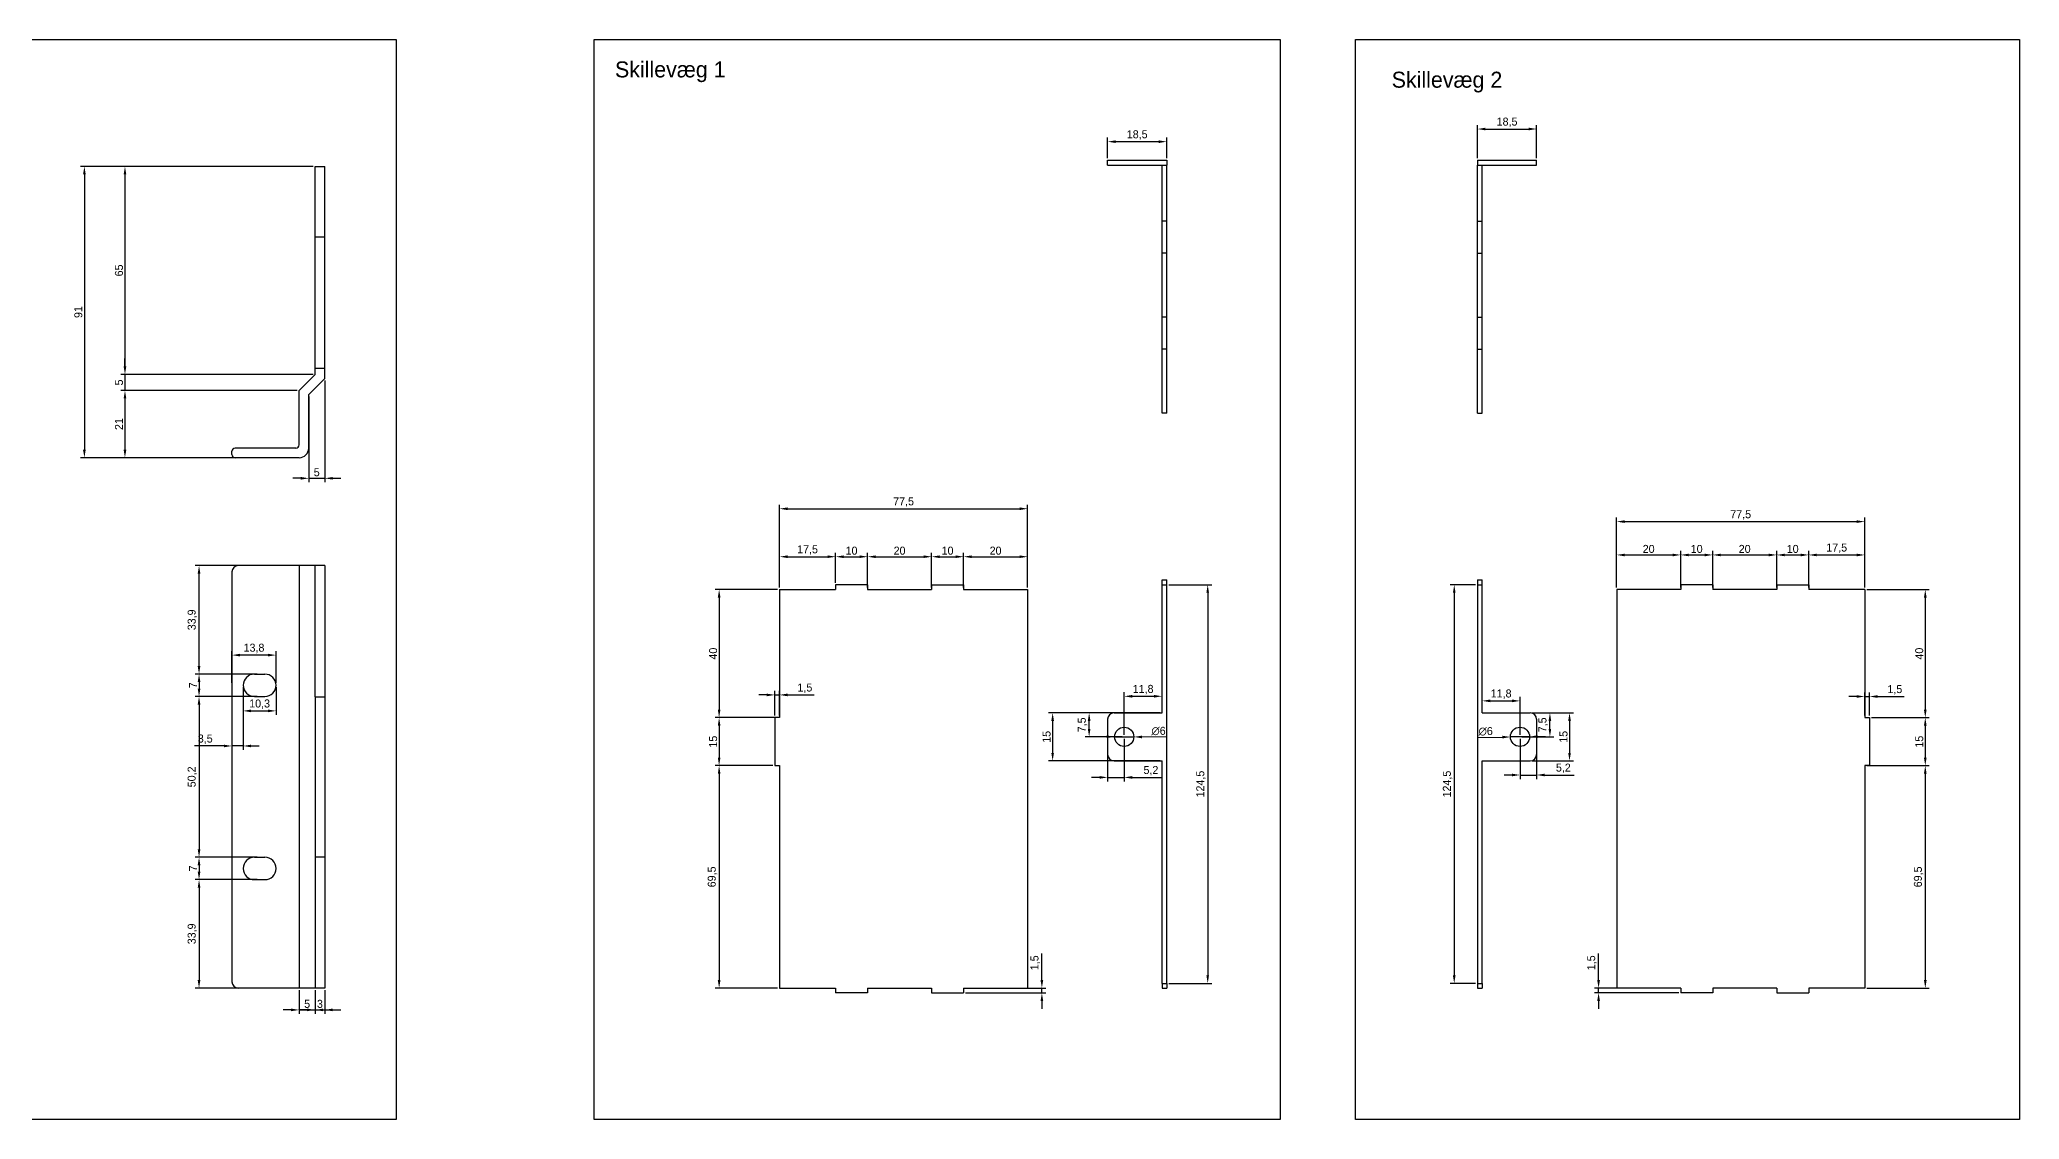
# Model space of a CAD drawing. Header units: millimetres. Extents: x -135 to 1644, y -143 to 836.
# Drawn here: x 270 to 888, y 498 to 836 of the extents above; entities that cross this region are included whole.
import ezdxf

# ---------------------------------------------------------------- set-up
doc = ezdxf.new("R2010")
doc.units = ezdxf.units.MM
for name, color, linetype in [('Descriptive Text', 36, 'Continuous'), ('dimensions', 151, 'Continuous'), ('Ears', 144, 'Continuous'), ('Wall 1', 22, 'Continuous'), ('Wall 2', 30, 'Continuous')]:
    doc.layers.add(name, color=color, linetype=linetype)
doc.dimstyles.new('ISO-25', dxfattribs={"dimtxt": 2.5, "dimasz": 2.5, "dimexe": 1.25, "dimexo": 0.625, "dimtad": 1, "dimtxsty": 'Standard', "dimcen": 2.5, "dimadec": 0, "dimazin": 0, "dimtfac": 1, "dimtmove": 0, "dimatfit": 3, "dimfxl": 0, "dimarcsym": 0})

# ---------------------------------------------------------------- blocks, each defined once
blk = doc.blocks.new('*D11')
at = {"layer": 'dimensions', "color": 0, "lineweight": -2}
for p, q in [((355.12, 796.14), (295.07, 796.14)), ((296.32, 793.64), (296.32, 733.64)), ((355.12, 731.14), (295.07, 731.14))]:
    blk.add_line(p, q, dxfattribs=at)
at = {"layer": 'dimensions', "color": 0}
for points in [[(295.91, 793.64), (296.74, 793.64), (296.32, 796.14)], [(295.91, 733.64), (296.74, 733.64), (296.32, 731.14)]]:
    blk.add_solid(points, dxfattribs=at)
at = {"layer": 'dimensions', "color": 0, "insert": (294.45, 763.64), "char_height": 2.5, "attachment_point": 5, "rotation": 90}
blk.add_mtext('65', dxfattribs=at)
blk = doc.blocks.new('*D12')
at = {"layer": 'dimensions', "color": 0, "lineweight": -2}
for p, q in [((296.32, 733.64), (296.32, 736.14)), ((355.12, 731.14), (295.07, 731.14)), ((296.32, 731.14), (296.32, 726.14)), ((350.12, 726.14), (295.07, 726.14)), ((296.32, 723.64), (296.32, 721.14))]:
    blk.add_line(p, q, dxfattribs=at)
at = {"layer": 'dimensions', "color": 0}
for points in [[(295.91, 733.64), (296.74, 733.64), (296.32, 731.14)], [(295.91, 723.64), (296.74, 723.64), (296.32, 726.14)]]:
    blk.add_solid(points, dxfattribs=at)
at = {"layer": 'dimensions', "color": 0, "insert": (294.45, 728.64), "char_height": 2.5, "attachment_point": 5, "rotation": 90}
blk.add_mtext('5', dxfattribs=at)
blk = doc.blocks.new('*D13')
at = {"layer": 'dimensions', "color": 0, "lineweight": -2}
for p, q in [((350.12, 726.14), (295.07, 726.14)), ((296.32, 723.64), (296.32, 707.64)), ((350.12, 705.14), (295.07, 705.14))]:
    blk.add_line(p, q, dxfattribs=at)
at = {"layer": 'dimensions', "color": 0}
for points in [[(295.91, 723.64), (296.74, 723.64), (296.32, 726.14)], [(295.91, 707.64), (296.74, 707.64), (296.32, 705.14)]]:
    blk.add_solid(points, dxfattribs=at)
at = {"layer": 'dimensions', "color": 0, "insert": (294.45, 715.64), "char_height": 2.5, "attachment_point": 5, "rotation": 90}
blk.add_mtext('21', dxfattribs=at)
blk = doc.blocks.new('*D14')
at = {"layer": 'dimensions', "color": 0, "lineweight": -2}
for p, q in [((355.12, 796.14), (282.39, 796.14)), ((283.64, 793.64), (283.64, 707.64)), ((349.49, 705.14), (282.39, 705.14))]:
    blk.add_line(p, q, dxfattribs=at)
at = {"layer": 'dimensions', "color": 0}
for points in [[(283.22, 793.64), (284.06, 793.64), (283.64, 796.14)], [(283.22, 707.64), (284.06, 707.64), (283.64, 705.14)]]:
    blk.add_solid(points, dxfattribs=at)
at = {"layer": 'dimensions', "color": 0, "insert": (281.76, 750.64), "char_height": 2.5, "attachment_point": 5, "rotation": 90}
blk.add_mtext('91', dxfattribs=at)
blk = doc.blocks.new('*D15')
at = {"layer": 'dimensions', "color": 0, "lineweight": -2}
for p, q in [((353.74, 724.27), (353.74, 697.46)), ((358.74, 729.27), (358.74, 697.46)), ((351.24, 698.71), (348.74, 698.71)), ((353.74, 698.71), (358.74, 698.71)), ((361.24, 698.71), (363.74, 698.71))]:
    blk.add_line(p, q, dxfattribs=at)
at = {"layer": 'dimensions', "color": 0}
for points in [[(351.24, 699.12), (351.24, 698.29), (353.74, 698.71)], [(361.24, 699.12), (361.24, 698.29), (358.74, 698.71)]]:
    blk.add_solid(points, dxfattribs=at)
at = {"layer": 'dimensions', "color": 0, "insert": (356.24, 700.58), "char_height": 2.5, "attachment_point": 5}
blk.add_mtext('5', dxfattribs=at)
blk = doc.blocks.new('*D16')
at = {"layer": 'dimensions', "color": 0, "lineweight": -2}
for p, q in [((350.74, 538.82), (350.74, 531.39)), ((355.74, 538.82), (355.74, 531.39)), ((348.24, 532.64), (345.74, 532.64)), ((350.74, 532.64), (355.74, 532.64)), ((358.24, 532.64), (360.74, 532.64))]:
    blk.add_line(p, q, dxfattribs=at)
at = {"layer": 'dimensions', "color": 0}
for points in [[(348.24, 533.06), (348.24, 532.23), (350.74, 532.64)], [(358.24, 533.06), (358.24, 532.23), (355.74, 532.64)]]:
    blk.add_solid(points, dxfattribs=at)
at = {"layer": 'dimensions', "color": 0, "insert": (353.24, 534.52), "char_height": 2.5, "attachment_point": 5}
blk.add_mtext('5', dxfattribs=at)
blk = doc.blocks.new('*D17')
at = {"layer": 'dimensions', "color": 0, "lineweight": -2}
for p, q in [((355.74, 538.82), (355.74, 531.39)), ((358.74, 538.82), (358.74, 531.39)), ((353.24, 532.64), (350.74, 532.64)), ((355.74, 532.64), (358.74, 532.64)), ((361.24, 532.64), (363.74, 532.64))]:
    blk.add_line(p, q, dxfattribs=at)
at = {"layer": 'dimensions', "color": 0}
for points in [[(353.24, 533.06), (353.24, 532.23), (355.74, 532.64)], [(361.24, 533.06), (361.24, 532.23), (358.74, 532.64)]]:
    blk.add_solid(points, dxfattribs=at)
at = {"layer": 'dimensions', "color": 0, "insert": (357.24, 534.52), "char_height": 2.5, "attachment_point": 5}
blk.add_mtext('3', dxfattribs=at)
blk = doc.blocks.new('*D18')
at = {"layer": 'dimensions', "color": 0, "lineweight": -2}
for p, q in [((337.62, 637.54), (318.22, 637.54)), ((319.47, 635.04), (319.47, 633.04)), ((337.62, 630.54), (318.22, 630.54))]:
    blk.add_line(p, q, dxfattribs=at)
at = {"layer": 'dimensions', "color": 0}
for points in [[(319.05, 635.04), (319.89, 635.04), (319.47, 637.54)], [(319.05, 633.04), (319.89, 633.04), (319.47, 630.54)]]:
    blk.add_solid(points, dxfattribs=at)
at = {"layer": 'dimensions', "color": 0, "insert": (317.6, 634.04), "char_height": 2.5, "attachment_point": 5, "rotation": 90}
blk.add_mtext('7', dxfattribs=at)
blk = doc.blocks.new('*D19')
at = {"layer": 'dimensions', "color": 0, "lineweight": -2}
for p, q in [((337.62, 630.54), (318.22, 630.54)), ((319.47, 628.04), (319.47, 582.84)), ((337.62, 580.34), (318.22, 580.34))]:
    blk.add_line(p, q, dxfattribs=at)
at = {"layer": 'dimensions', "color": 0}
for points in [[(319.05, 628.04), (319.89, 628.04), (319.47, 630.54)], [(319.05, 582.84), (319.89, 582.84), (319.47, 580.34)]]:
    blk.add_solid(points, dxfattribs=at)
at = {"layer": 'dimensions', "color": 0, "insert": (317.39, 605.44), "char_height": 2.5, "attachment_point": 5, "rotation": 90}
blk.add_mtext('50,2', dxfattribs=at)
blk = doc.blocks.new('*D20')
at = {"layer": 'dimensions', "color": 0, "lineweight": -2}
for p, q in [((337.62, 580.34), (318.22, 580.34)), ((319.47, 577.84), (319.47, 575.84)), ((337.62, 573.34), (318.22, 573.34))]:
    blk.add_line(p, q, dxfattribs=at)
at = {"layer": 'dimensions', "color": 0}
for points in [[(319.05, 577.84), (319.89, 577.84), (319.47, 580.34)], [(319.05, 575.84), (319.89, 575.84), (319.47, 573.34)]]:
    blk.add_solid(points, dxfattribs=at)
at = {"layer": 'dimensions', "color": 0, "insert": (317.6, 576.84), "char_height": 2.5, "attachment_point": 5, "rotation": 90}
blk.add_mtext('7', dxfattribs=at)
blk = doc.blocks.new('*D21')
at = {"layer": 'dimensions', "color": 0, "lineweight": -2}
for p, q in [((500.23, 663.94), (480.72, 663.94)), ((481.97, 661.44), (481.97, 626.44)), ((500.23, 623.94), (480.72, 623.94))]:
    blk.add_line(p, q, dxfattribs=at)
at = {"layer": 'dimensions', "color": 0}
for points in [[(481.56, 661.44), (482.39, 661.44), (481.97, 663.94)], [(481.56, 626.44), (482.39, 626.44), (481.97, 623.94)]]:
    blk.add_solid(points, dxfattribs=at)
at = {"layer": 'dimensions', "color": 0, "insert": (480.1, 643.94), "char_height": 2.5, "attachment_point": 5, "rotation": 90}
blk.add_mtext('40', dxfattribs=at)
blk = doc.blocks.new('*D22')
at = {"layer": 'dimensions', "color": 0, "lineweight": -2}
for p, q in [((498.73, 623.94), (480.72, 623.94)), ((481.97, 621.44), (481.97, 611.44)), ((498.73, 608.94), (480.72, 608.94))]:
    blk.add_line(p, q, dxfattribs=at)
at = {"layer": 'dimensions', "color": 0}
for points in [[(481.56, 621.44), (482.39, 621.44), (481.97, 623.94)], [(481.56, 611.44), (482.39, 611.44), (481.97, 608.94)]]:
    blk.add_solid(points, dxfattribs=at)
at = {"layer": 'dimensions', "color": 0, "insert": (480.1, 616.44), "char_height": 2.5, "attachment_point": 5, "rotation": 90}
blk.add_mtext('15', dxfattribs=at)
blk = doc.blocks.new('*D23')
at = {"layer": 'dimensions', "color": 0, "lineweight": -2}
for p, q in [((498.73, 608.94), (480.72, 608.94)), ((481.97, 606.44), (481.97, 541.94)), ((500.23, 539.44), (480.72, 539.44))]:
    blk.add_line(p, q, dxfattribs=at)
at = {"layer": 'dimensions', "color": 0}
for points in [[(481.56, 606.44), (482.39, 606.44), (481.97, 608.94)], [(481.56, 541.94), (482.39, 541.94), (481.97, 539.44)]]:
    blk.add_solid(points, dxfattribs=at)
at = {"layer": 'dimensions', "color": 0, "insert": (479.89, 574.19), "char_height": 2.5, "attachment_point": 5, "rotation": 90}
blk.add_mtext('69,5', dxfattribs=at)
blk = doc.blocks.new('*D24')
at = {"layer": 'dimensions', "color": 0, "lineweight": -2}
for p, q in [((500.85, 664.57), (500.85, 690.45)), ((503.35, 689.2), (575.85, 689.2)), ((578.35, 664.57), (578.35, 690.45))]:
    blk.add_line(p, q, dxfattribs=at)
at = {"layer": 'dimensions', "color": 0}
for points in [[(503.35, 689.62), (503.35, 688.78), (500.85, 689.2)], [(575.85, 689.62), (575.85, 688.78), (578.35, 689.2)]]:
    blk.add_solid(points, dxfattribs=at)
at = {"layer": 'dimensions', "color": 0, "insert": (539.6, 691.28), "char_height": 2.5, "attachment_point": 5}
blk.add_mtext('77,5', dxfattribs=at)
blk = doc.blocks.new('*D25')
at = {"layer": 'dimensions', "color": 0, "lineweight": -2}
for p, q in [((500.85, 664.57), (500.85, 675.46)), ((518.35, 666.07), (518.35, 675.46)), ((503.35, 674.21), (515.85, 674.21))]:
    blk.add_line(p, q, dxfattribs=at)
at = {"layer": 'dimensions', "color": 0}
for points in [[(503.35, 674.63), (503.35, 673.8), (500.85, 674.21)], [(515.85, 674.63), (515.85, 673.8), (518.35, 674.21)]]:
    blk.add_solid(points, dxfattribs=at)
at = {"layer": 'dimensions', "color": 0, "insert": (509.6, 676.3), "char_height": 2.5, "attachment_point": 5}
blk.add_mtext('17,5', dxfattribs=at)
blk = doc.blocks.new('*D26')
at = {"layer": 'dimensions', "color": 0, "lineweight": -2}
for p, q in [((518.35, 666.07), (518.35, 675.46)), ((528.35, 666.07), (528.35, 675.46)), ((520.85, 674.21), (525.85, 674.21))]:
    blk.add_line(p, q, dxfattribs=at)
at = {"layer": 'dimensions', "color": 0}
for points in [[(520.85, 674.63), (520.85, 673.8), (518.35, 674.21)], [(525.85, 674.63), (525.85, 673.8), (528.35, 674.21)]]:
    blk.add_solid(points, dxfattribs=at)
at = {"layer": 'dimensions', "color": 0, "insert": (523.35, 676.09), "char_height": 2.5, "attachment_point": 5}
blk.add_mtext('10', dxfattribs=at)
blk = doc.blocks.new('*D27')
at = {"layer": 'dimensions', "color": 0, "lineweight": -2}
for p, q in [((528.35, 664.57), (528.35, 675.46)), ((548.35, 664.57), (548.35, 675.46)), ((530.85, 674.21), (545.85, 674.21))]:
    blk.add_line(p, q, dxfattribs=at)
at = {"layer": 'dimensions', "color": 0}
for points in [[(530.85, 674.63), (530.85, 673.8), (528.35, 674.21)], [(545.85, 674.63), (545.85, 673.8), (548.35, 674.21)]]:
    blk.add_solid(points, dxfattribs=at)
at = {"layer": 'dimensions', "color": 0, "insert": (538.35, 676.09), "char_height": 2.5, "attachment_point": 5}
blk.add_mtext('20', dxfattribs=at)
blk = doc.blocks.new('*D28')
at = {"layer": 'dimensions', "color": 0, "lineweight": -2}
for p, q in [((548.35, 666.07), (548.35, 675.46)), ((558.35, 666.07), (558.35, 675.46)), ((550.85, 674.21), (555.85, 674.21))]:
    blk.add_line(p, q, dxfattribs=at)
at = {"layer": 'dimensions', "color": 0}
for points in [[(550.85, 674.63), (550.85, 673.8), (548.35, 674.21)], [(555.85, 674.63), (555.85, 673.8), (558.35, 674.21)]]:
    blk.add_solid(points, dxfattribs=at)
at = {"layer": 'dimensions', "color": 0, "insert": (553.35, 676.09), "char_height": 2.5, "attachment_point": 5}
blk.add_mtext('10', dxfattribs=at)
blk = doc.blocks.new('*D29')
at = {"layer": 'dimensions', "color": 0, "lineweight": -2}
for p, q in [((558.35, 664.57), (558.35, 675.46)), ((578.35, 664.57), (578.35, 675.46)), ((560.85, 674.21), (575.85, 674.21))]:
    blk.add_line(p, q, dxfattribs=at)
at = {"layer": 'dimensions', "color": 0}
for points in [[(560.85, 674.63), (560.85, 673.8), (558.35, 674.21)], [(575.85, 674.63), (575.85, 673.8), (578.35, 674.21)]]:
    blk.add_solid(points, dxfattribs=at)
at = {"layer": 'dimensions', "color": 0, "insert": (568.35, 676.09), "char_height": 2.5, "attachment_point": 5}
blk.add_mtext('20', dxfattribs=at)
blk = doc.blocks.new('*D30')
at = {"layer": 'dimensions', "color": 0, "lineweight": -2}
for p, q in [((619.73, 625.44), (584.92, 625.44)), ((586.17, 622.94), (586.17, 612.94)), ((619.73, 610.44), (584.92, 610.44))]:
    blk.add_line(p, q, dxfattribs=at)
at = {"layer": 'dimensions', "color": 0}
for points in [[(585.76, 622.94), (586.59, 622.94), (586.17, 625.44)], [(585.76, 612.94), (586.59, 612.94), (586.17, 610.44)]]:
    blk.add_solid(points, dxfattribs=at)
at = {"layer": 'dimensions', "color": 0, "insert": (584.3, 617.94), "char_height": 2.5, "attachment_point": 5, "rotation": 90}
blk.add_mtext('15', dxfattribs=at)
blk = doc.blocks.new('*D31')
at = {"layer": 'dimensions', "color": 0, "lineweight": -2}
for p, q in [((496.85, 631.04), (494.35, 631.04)), ((499.35, 624.57), (499.35, 632.29)), ((499.35, 631.04), (500.85, 631.04)), ((500.85, 624.57), (500.85, 632.29)), ((503.35, 631.04), (511.68, 631.04))]:
    blk.add_line(p, q, dxfattribs=at)
at = {"layer": 'dimensions', "color": 0}
for points in [[(496.85, 631.45), (496.85, 630.62), (499.35, 631.04)], [(503.35, 631.45), (503.35, 630.62), (500.85, 631.04)]]:
    blk.add_solid(points, dxfattribs=at)
at = {"layer": 'dimensions', "color": 0, "insert": (508.77, 633.12), "char_height": 2.5, "attachment_point": 5}
blk.add_mtext('1,5', dxfattribs=at)
blk = doc.blocks.new('*D32')
at = {"layer": 'dimensions', "color": 0, "lineweight": -2}
for p, q in [((603.35, 798.68), (603.35, 805.12)), ((621.85, 798.68), (621.85, 805.12)), ((605.85, 803.87), (619.35, 803.87))]:
    blk.add_line(p, q, dxfattribs=at)
at = {"layer": 'dimensions', "color": 0}
for points in [[(605.85, 804.28), (605.85, 803.45), (603.35, 803.87)], [(619.35, 804.28), (619.35, 803.45), (621.85, 803.87)]]:
    blk.add_solid(points, dxfattribs=at)
at = {"layer": 'dimensions', "color": 0, "insert": (612.6, 805.95), "char_height": 2.5, "attachment_point": 5}
blk.add_mtext('18,5', dxfattribs=at)
blk = doc.blocks.new('*D33')
at = {"layer": 'dimensions', "color": 0, "lineweight": -2}
for p, q in [((582.82, 541.94), (582.82, 550.27)), ((558.98, 539.44), (584.07, 539.44)), ((582.82, 537.94), (582.82, 539.44)), ((558.98, 537.94), (584.07, 537.94)), ((582.82, 535.44), (582.82, 532.94))]:
    blk.add_line(p, q, dxfattribs=at)
at = {"layer": 'dimensions', "color": 0}
for points in [[(582.4, 541.94), (583.23, 541.94), (582.82, 539.44)], [(582.4, 535.44), (583.23, 535.44), (582.82, 537.94)]]:
    blk.add_solid(points, dxfattribs=at)
at = {"layer": 'dimensions', "color": 0, "insert": (580.73, 547.36), "char_height": 2.5, "attachment_point": 5, "rotation": 90}
blk.add_mtext('1,5', dxfattribs=at)
blk = doc.blocks.new('*D34')
at = {"layer": 'dimensions', "color": 0, "lineweight": -2}
for p, q in [((622.48, 665.44), (635.88, 665.44)), ((634.63, 662.94), (634.63, 543.44)), ((622.48, 540.94), (635.88, 540.94))]:
    blk.add_line(p, q, dxfattribs=at)
at = {"layer": 'dimensions', "color": 0}
for points in [[(634.21, 662.94), (635.04, 662.94), (634.63, 665.44)], [(634.21, 543.44), (635.04, 543.44), (634.63, 540.94)]]:
    blk.add_solid(points, dxfattribs=at)
at = {"layer": 'dimensions', "color": 0, "insert": (632.54, 603.19), "char_height": 2.5, "attachment_point": 5, "rotation": 90}
blk.add_mtext('124,5', dxfattribs=at)
blk = doc.blocks.new('*D35')
at = {"layer": 'dimensions', "color": 0, "lineweight": -2}
for p, q in [((756.76, 541.94), (756.76, 550.27)), ((781.79, 539.44), (755.51, 539.44)), ((756.76, 537.94), (756.76, 539.44)), ((781.79, 537.94), (755.51, 537.94)), ((756.76, 535.44), (756.76, 532.94))]:
    blk.add_line(p, q, dxfattribs=at)
at = {"layer": 'dimensions', "color": 0}
for points in [[(756.34, 541.94), (757.18, 541.94), (756.76, 539.44)], [(756.34, 535.44), (757.18, 535.44), (756.76, 537.94)]]:
    blk.add_solid(points, dxfattribs=at)
at = {"layer": 'dimensions', "color": 0, "insert": (754.68, 547.36), "char_height": 2.5, "attachment_point": 5, "rotation": 90}
blk.add_mtext('1,5', dxfattribs=at)
blk = doc.blocks.new('*D36')
at = {"layer": 'dimensions', "color": 0, "lineweight": -2}
for p, q in [((718.29, 665.44), (710.41, 665.44)), ((711.66, 662.94), (711.66, 543.44)), ((718.29, 540.94), (710.41, 540.94))]:
    blk.add_line(p, q, dxfattribs=at)
at = {"layer": 'dimensions', "color": 0}
for points in [[(711.24, 662.94), (712.08, 662.94), (711.66, 665.44)], [(711.24, 543.44), (712.08, 543.44), (711.66, 540.94)]]:
    blk.add_solid(points, dxfattribs=at)
at = {"layer": 'dimensions', "color": 0, "insert": (709.58, 603.19), "char_height": 2.5, "attachment_point": 5, "rotation": 90}
blk.add_mtext('124,5', dxfattribs=at)
blk = doc.blocks.new('*D37')
at = {"layer": 'dimensions', "color": 0, "lineweight": -2}
for p, q in [((736.04, 625.44), (748.93, 625.44)), ((747.68, 622.94), (747.68, 612.94)), ((736.04, 610.44), (748.93, 610.44))]:
    blk.add_line(p, q, dxfattribs=at)
at = {"layer": 'dimensions', "color": 0}
for points in [[(747.27, 622.94), (748.1, 622.94), (747.68, 625.44)], [(747.27, 612.94), (748.1, 612.94), (747.68, 610.44)]]:
    blk.add_solid(points, dxfattribs=at)
at = {"layer": 'dimensions', "color": 0, "insert": (745.81, 617.94), "char_height": 2.5, "attachment_point": 5, "rotation": 90}
blk.add_mtext('15', dxfattribs=at)
blk = doc.blocks.new('*D38')
at = {"layer": 'dimensions', "color": 0, "lineweight": -2}
for p, q in [((736.66, 625.44), (742.8, 625.44)), ((741.55, 620.44), (741.55, 622.94)), ((732.74, 617.94), (742.8, 617.94))]:
    blk.add_line(p, q, dxfattribs=at)
at = {"layer": 'dimensions', "color": 0}
for points in [[(741.13, 622.94), (741.96, 622.94), (741.55, 625.44)], [(741.13, 620.44), (741.96, 620.44), (741.55, 617.94)]]:
    blk.add_solid(points, dxfattribs=at)
at = {"layer": 'dimensions', "color": 0, "insert": (739.46, 621.69), "char_height": 2.5, "attachment_point": 5, "rotation": 90}
blk.add_mtext('7,5', dxfattribs=at)
blk = doc.blocks.new('*D39')
at = {"layer": 'dimensions', "color": 0, "lineweight": -2}
for p, q in [((762.41, 664.57), (762.41, 676.01)), ((764.91, 674.76), (779.91, 674.76)), ((782.41, 664.57), (782.41, 676.01))]:
    blk.add_line(p, q, dxfattribs=at)
at = {"layer": 'dimensions', "color": 0}
for points in [[(764.91, 675.17), (764.91, 674.34), (762.41, 674.76)], [(779.91, 675.17), (779.91, 674.34), (782.41, 674.76)]]:
    blk.add_solid(points, dxfattribs=at)
at = {"layer": 'dimensions', "color": 0, "insert": (772.41, 676.63), "char_height": 2.5, "attachment_point": 5}
blk.add_mtext('20', dxfattribs=at)
blk = doc.blocks.new('*D40')
at = {"layer": 'dimensions', "color": 0, "lineweight": -2}
for p, q in [((782.41, 666.07), (782.41, 676.01)), ((784.91, 674.76), (789.91, 674.76)), ((792.41, 666.07), (792.41, 676.01))]:
    blk.add_line(p, q, dxfattribs=at)
at = {"layer": 'dimensions', "color": 0}
for points in [[(784.91, 675.17), (784.91, 674.34), (782.41, 674.76)], [(789.91, 675.17), (789.91, 674.34), (792.41, 674.76)]]:
    blk.add_solid(points, dxfattribs=at)
at = {"layer": 'dimensions', "color": 0, "insert": (787.41, 676.63), "char_height": 2.5, "attachment_point": 5}
blk.add_mtext('10', dxfattribs=at)
blk = doc.blocks.new('*D41')
at = {"layer": 'dimensions', "color": 0, "lineweight": -2}
for p, q in [((792.41, 664.57), (792.41, 676.01)), ((794.91, 674.76), (809.91, 674.76)), ((812.41, 664.57), (812.41, 676.01))]:
    blk.add_line(p, q, dxfattribs=at)
at = {"layer": 'dimensions', "color": 0}
for points in [[(794.91, 675.17), (794.91, 674.34), (792.41, 674.76)], [(809.91, 675.17), (809.91, 674.34), (812.41, 674.76)]]:
    blk.add_solid(points, dxfattribs=at)
at = {"layer": 'dimensions', "color": 0, "insert": (802.41, 676.63), "char_height": 2.5, "attachment_point": 5}
blk.add_mtext('20', dxfattribs=at)
blk = doc.blocks.new('*D42')
at = {"layer": 'dimensions', "color": 0, "lineweight": -2}
for p, q in [((812.41, 666.07), (812.41, 676.01)), ((814.91, 674.76), (819.91, 674.76)), ((822.41, 666.07), (822.41, 676.01))]:
    blk.add_line(p, q, dxfattribs=at)
at = {"layer": 'dimensions', "color": 0}
for points in [[(814.91, 675.17), (814.91, 674.34), (812.41, 674.76)], [(819.91, 675.17), (819.91, 674.34), (822.41, 674.76)]]:
    blk.add_solid(points, dxfattribs=at)
at = {"layer": 'dimensions', "color": 0, "insert": (817.41, 676.63), "char_height": 2.5, "attachment_point": 5}
blk.add_mtext('10', dxfattribs=at)
blk = doc.blocks.new('*D43')
at = {"layer": 'dimensions', "color": 0, "lineweight": -2}
for p, q in [((822.41, 664.57), (822.41, 676.01)), ((824.91, 674.76), (837.41, 674.76)), ((839.91, 664.57), (839.91, 676.01))]:
    blk.add_line(p, q, dxfattribs=at)
at = {"layer": 'dimensions', "color": 0}
for points in [[(824.91, 675.17), (824.91, 674.34), (822.41, 674.76)], [(837.41, 675.17), (837.41, 674.34), (839.91, 674.76)]]:
    blk.add_solid(points, dxfattribs=at)
at = {"layer": 'dimensions', "color": 0, "insert": (831.16, 676.84), "char_height": 2.5, "attachment_point": 5}
blk.add_mtext('17,5', dxfattribs=at)
blk = doc.blocks.new('*D44')
at = {"layer": 'dimensions', "color": 0, "lineweight": -2}
for p, q in [((839.91, 624.57), (839.91, 631.79)), ((841.41, 624.57), (841.41, 631.79)), ((837.41, 630.54), (834.91, 630.54)), ((839.91, 630.54), (841.41, 630.54)), ((843.91, 630.54), (852.25, 630.54))]:
    blk.add_line(p, q, dxfattribs=at)
at = {"layer": 'dimensions', "color": 0}
for points in [[(837.41, 630.96), (837.41, 630.13), (839.91, 630.54)], [(843.91, 630.96), (843.91, 630.13), (841.41, 630.54)]]:
    blk.add_solid(points, dxfattribs=at)
at = {"layer": 'dimensions', "color": 0, "insert": (849.33, 632.63), "char_height": 2.5, "attachment_point": 5}
blk.add_mtext('1,5', dxfattribs=at)
blk = doc.blocks.new('*D45')
at = {"layer": 'dimensions', "color": 0, "lineweight": -2}
for p, q in [((840.54, 663.94), (860.09, 663.94)), ((858.84, 661.44), (858.84, 626.44)), ((842.04, 623.94), (860.09, 623.94))]:
    blk.add_line(p, q, dxfattribs=at)
at = {"layer": 'dimensions', "color": 0}
for points in [[(858.42, 661.44), (859.26, 661.44), (858.84, 663.94)], [(858.42, 626.44), (859.26, 626.44), (858.84, 623.94)]]:
    blk.add_solid(points, dxfattribs=at)
at = {"layer": 'dimensions', "color": 0, "insert": (856.96, 643.94), "char_height": 2.5, "attachment_point": 5, "rotation": 90}
blk.add_mtext('40', dxfattribs=at)
blk = doc.blocks.new('*D46')
at = {"layer": 'dimensions', "color": 0, "lineweight": -2}
for p, q in [((842.04, 623.94), (860.09, 623.94)), ((858.84, 621.44), (858.84, 611.44)), ((842.04, 608.94), (860.09, 608.94))]:
    blk.add_line(p, q, dxfattribs=at)
at = {"layer": 'dimensions', "color": 0}
for points in [[(858.42, 621.44), (859.26, 621.44), (858.84, 623.94)], [(858.42, 611.44), (859.26, 611.44), (858.84, 608.94)]]:
    blk.add_solid(points, dxfattribs=at)
at = {"layer": 'dimensions', "color": 0, "insert": (856.96, 616.44), "char_height": 2.5, "attachment_point": 5, "rotation": 90}
blk.add_mtext('15', dxfattribs=at)
blk = doc.blocks.new('*D47')
at = {"layer": 'dimensions', "color": 0, "lineweight": -2}
for p, q in [((840.54, 608.94), (860.09, 608.94)), ((858.84, 606.44), (858.84, 541.94)), ((840.54, 539.44), (860.09, 539.44))]:
    blk.add_line(p, q, dxfattribs=at)
at = {"layer": 'dimensions', "color": 0}
for points in [[(858.42, 606.44), (859.26, 606.44), (858.84, 608.94)], [(858.42, 541.94), (859.26, 541.94), (858.84, 539.44)]]:
    blk.add_solid(points, dxfattribs=at)
at = {"layer": 'dimensions', "color": 0, "insert": (856.76, 574.19), "char_height": 2.5, "attachment_point": 5, "rotation": 90}
blk.add_mtext('69,5', dxfattribs=at)
blk = doc.blocks.new('*D48')
at = {"layer": 'dimensions', "color": 0, "lineweight": -2}
for p, q in [((718.91, 798.68), (718.91, 809.07)), ((721.41, 807.82), (734.91, 807.82)), ((737.41, 798.68), (737.41, 809.07))]:
    blk.add_line(p, q, dxfattribs=at)
at = {"layer": 'dimensions', "color": 0}
for points in [[(721.41, 808.24), (721.41, 807.41), (718.91, 807.82)], [(734.91, 808.24), (734.91, 807.41), (737.41, 807.82)]]:
    blk.add_solid(points, dxfattribs=at)
at = {"layer": 'dimensions', "color": 0, "insert": (728.16, 809.91), "char_height": 2.5, "attachment_point": 5}
blk.add_mtext('18,5', dxfattribs=at)
blk = doc.blocks.new('*D49')
at = {"layer": 'dimensions', "color": 0, "lineweight": -2}
for p, q in [((762.41, 664.57), (762.41, 686.42)), ((764.91, 685.17), (837.41, 685.17)), ((839.91, 664.57), (839.91, 686.42))]:
    blk.add_line(p, q, dxfattribs=at)
at = {"layer": 'dimensions', "color": 0}
for points in [[(764.91, 685.59), (764.91, 684.76), (762.41, 685.17)], [(837.41, 685.59), (837.41, 684.76), (839.91, 685.17)]]:
    blk.add_solid(points, dxfattribs=at)
at = {"layer": 'dimensions', "color": 0, "insert": (801.16, 687.26), "char_height": 2.5, "attachment_point": 5}
blk.add_mtext('77,5', dxfattribs=at)
blk = doc.blocks.new('*D50')
at = {"layer": 'dimensions', "color": 0, "lineweight": -2}
for p, q in [((720.41, 626.07), (720.41, 630.43)), ((722.91, 629.18), (729.71, 629.18)), ((732.21, 618.57), (732.21, 630.43))]:
    blk.add_line(p, q, dxfattribs=at)
at = {"layer": 'dimensions', "color": 0}
for points in [[(722.91, 629.6), (722.91, 628.76), (720.41, 629.18)], [(729.71, 629.6), (729.71, 628.76), (732.21, 629.18)]]:
    blk.add_solid(points, dxfattribs=at)
at = {"layer": 'dimensions', "color": 0, "insert": (726.31, 631.26), "char_height": 2.5, "attachment_point": 5}
blk.add_mtext('11,8', dxfattribs=at)
blk = doc.blocks.new('*D51')
at = {"layer": 'dimensions', "color": 0, "lineweight": -2}
for p, q in [((732.21, 617.32), (732.21, 604.77)), ((737.41, 614.73), (737.41, 604.77)), ((729.71, 606.02), (727.21, 606.02)), ((732.21, 606.02), (737.41, 606.02)), ((739.91, 606.02), (749.08, 606.02))]:
    blk.add_line(p, q, dxfattribs=at)
at = {"layer": 'dimensions', "color": 0}
for points in [[(729.71, 606.44), (729.71, 605.6), (732.21, 606.02)], [(739.91, 606.44), (739.91, 605.6), (737.41, 606.02)]]:
    blk.add_solid(points, dxfattribs=at)
at = {"layer": 'dimensions', "color": 0, "insert": (745.75, 608.1), "char_height": 2.5, "attachment_point": 5}
blk.add_mtext('5,2', dxfattribs=at)
blk = doc.blocks.new('*D52')
at = {"layer": 'dimensions', "color": 0, "lineweight": -2}
for p, q in [((608.55, 618.57), (608.55, 631.86)), ((620.35, 626.07), (620.35, 631.86)), ((611.05, 630.61), (617.85, 630.61))]:
    blk.add_line(p, q, dxfattribs=at)
at = {"layer": 'dimensions', "color": 0}
for points in [[(611.05, 631.03), (611.05, 630.19), (608.55, 630.61)], [(617.85, 631.03), (617.85, 630.19), (620.35, 630.61)]]:
    blk.add_solid(points, dxfattribs=at)
at = {"layer": 'dimensions', "color": 0, "insert": (614.45, 632.69), "char_height": 2.5, "attachment_point": 5}
blk.add_mtext('11,8', dxfattribs=at)
blk = doc.blocks.new('*D53')
at = {"layer": 'dimensions', "color": 0, "lineweight": -2}
for p, q in [((603.35, 617.32), (603.35, 604.02)), ((608.55, 617.32), (608.55, 604.02)), ((600.85, 605.27), (598.35, 605.27)), ((603.35, 605.27), (608.55, 605.27)), ((611.05, 605.27), (620.22, 605.27))]:
    blk.add_line(p, q, dxfattribs=at)
at = {"layer": 'dimensions', "color": 0}
for points in [[(600.85, 605.69), (600.85, 604.85), (603.35, 605.27)], [(611.05, 605.69), (611.05, 604.85), (608.55, 605.27)]]:
    blk.add_solid(points, dxfattribs=at)
at = {"layer": 'dimensions', "color": 0, "insert": (616.89, 607.35), "char_height": 2.5, "attachment_point": 5}
blk.add_mtext('5,2', dxfattribs=at)
blk = doc.blocks.new('*D54')
at = {"layer": 'dimensions', "color": 0, "lineweight": -2}
for p, q in [((607.93, 625.44), (596.34, 625.44)), ((597.59, 620.44), (597.59, 622.94)), ((607.93, 617.94), (596.34, 617.94))]:
    blk.add_line(p, q, dxfattribs=at)
at = {"layer": 'dimensions', "color": 0}
for points in [[(597.17, 622.94), (598, 622.94), (597.59, 625.44)], [(597.17, 620.44), (598, 620.44), (597.59, 617.94)]]:
    blk.add_solid(points, dxfattribs=at)
at = {"layer": 'dimensions', "color": 0, "insert": (595.5, 621.69), "char_height": 2.5, "attachment_point": 5, "rotation": 90}
blk.add_mtext('7,5', dxfattribs=at)
blk = doc.blocks.new('*D115')
at = {"layer": 'dimensions', "color": 0, "lineweight": -2}
for p, q in [((339.64, 671.44), (318.22, 671.44)), ((319.47, 640.04), (319.47, 668.94)), ((336.99, 637.54), (318.22, 637.54))]:
    blk.add_line(p, q, dxfattribs=at)
at = {"layer": 'dimensions', "color": 0}
for points in [[(319.05, 668.94), (319.89, 668.94), (319.47, 671.44)], [(319.05, 640.04), (319.89, 640.04), (319.47, 637.54)]]:
    blk.add_solid(points, dxfattribs=at)
at = {"layer": 'dimensions', "color": 0, "insert": (317.39, 654.49), "char_height": 2.5, "attachment_point": 5, "rotation": 90}
blk.add_mtext('33,9', dxfattribs=at)
blk = doc.blocks.new('*D116')
at = {"layer": 'dimensions', "color": 0, "lineweight": -2}
for p, q in [((337.62, 573.34), (318.22, 573.34)), ((319.47, 570.84), (319.47, 541.94)), ((337.62, 539.44), (318.22, 539.44))]:
    blk.add_line(p, q, dxfattribs=at)
at = {"layer": 'dimensions', "color": 0}
for points in [[(319.05, 570.84), (319.89, 570.84), (319.47, 573.34)], [(319.05, 541.94), (319.89, 541.94), (319.47, 539.44)]]:
    blk.add_solid(points, dxfattribs=at)
at = {"layer": 'dimensions', "color": 0, "insert": (317.39, 556.39), "char_height": 2.5, "attachment_point": 5, "rotation": 90}
blk.add_mtext('33,9', dxfattribs=at)
blk = doc.blocks.new('*D118')
at = {"layer": 'dimensions', "color": 0, "lineweight": -2}
for p, q in [((718.8, 617.74), (726.71, 617.86)), ((735.21, 617.99), (729.21, 617.9)), ((737.71, 618.02), (740.21, 618.06))]:
    blk.add_line(p, q, dxfattribs=at)
at = {"layer": 'dimensions', "color": 0}
for points in [[(726.71, 618.28), (726.72, 617.44), (729.21, 617.9)], [(737.71, 618.44), (737.72, 617.61), (735.21, 617.99)]]:
    blk.add_solid(points, dxfattribs=at)
at = {"layer": 'dimensions', "color": 0, "insert": (721.48, 619.66), "char_height": 2.5, "attachment_point": 5, "rotation": 0.85255}
blk.add_mtext('∅6', dxfattribs=at)
blk = doc.blocks.new('*D119')
at = {"layer": 'dimensions', "color": 0, "lineweight": -2}
for p, q in [((603.05, 617.98), (600.55, 617.99)), ((605.55, 617.96), (611.55, 617.92)), ((621.97, 617.85), (614.05, 617.91))]:
    blk.add_line(p, q, dxfattribs=at)
at = {"layer": 'dimensions', "color": 0}
for points in [[(603.06, 618.39), (603.05, 617.56), (605.55, 617.96)], [(614.06, 618.32), (614.05, 617.49), (611.55, 617.92)]]:
    blk.add_solid(points, dxfattribs=at)
at = {"layer": 'dimensions', "color": 0, "insert": (619.27, 619.75), "char_height": 2.5, "attachment_point": 5, "rotation": 359.63017}
blk.add_mtext('∅6', dxfattribs=at)
blk = doc.blocks.new('*D120')
at = {"layer": 'dimensions', "color": 0, "lineweight": -2}
for p, q in [((329.74, 633.42), (329.74, 613.84)), ((333.24, 633.42), (333.24, 613.84)), ((327.24, 615.09), (318.08, 615.09)), ((333.24, 615.09), (329.74, 615.09)), ((335.74, 615.09), (338.24, 615.09))]:
    blk.add_line(p, q, dxfattribs=at)
at = {"layer": 'dimensions', "color": 0}
for points in [[(327.24, 615.51), (327.24, 614.68), (329.74, 615.09)], [(335.74, 615.51), (335.74, 614.68), (333.24, 615.09)]]:
    blk.add_solid(points, dxfattribs=at)
at = {"layer": 'dimensions', "color": 0, "insert": (321.41, 617.18), "char_height": 2.5, "attachment_point": 5}
blk.add_mtext('3,5', dxfattribs=at)
blk = doc.blocks.new('*D122')
at = {"layer": 'dimensions', "color": 0, "lineweight": -2}
for p, q in [((329.74, 634.85), (329.74, 644.72)), ((341.04, 643.47), (332.24, 643.47)), ((343.54, 634.85), (343.54, 644.72))]:
    blk.add_line(p, q, dxfattribs=at)
at = {"layer": 'dimensions', "color": 0}
for points in [[(332.24, 643.89), (332.24, 643.06), (329.74, 643.47)], [(341.04, 643.89), (341.04, 643.06), (343.54, 643.47)]]:
    blk.add_solid(points, dxfattribs=at)
at = {"layer": 'dimensions', "color": 0, "insert": (336.64, 645.56), "char_height": 2.5, "attachment_point": 5}
blk.add_mtext('13,8', dxfattribs=at)
blk = doc.blocks.new('*D123')
at = {"layer": 'dimensions', "color": 0, "lineweight": -2}
for p, q in [((333.24, 633.42), (333.24, 624.8)), ((343.54, 633.42), (343.54, 624.8)), ((335.74, 626.05), (341.04, 626.05))]:
    blk.add_line(p, q, dxfattribs=at)
at = {"layer": 'dimensions', "color": 0}
for points in [[(335.74, 626.47), (335.74, 625.63), (333.24, 626.05)], [(341.04, 626.47), (341.04, 625.63), (343.54, 626.05)]]:
    blk.add_solid(points, dxfattribs=at)
at = {"layer": 'dimensions', "color": 0, "insert": (338.39, 628.13), "char_height": 2.5, "attachment_point": 5}
blk.add_mtext('10,3', dxfattribs=at)

msp = doc.modelspace()

# ---------------------------------------------------------------- linework, layer by layer
at = {"layer": 'Descriptive Text'}
for points in [[(381.102, 498.437), (92.626, 498.437), (92.626, 835.752), (381.102, 835.752)], [(442.954, 835.752), (657.247, 835.752), (657.247, 498.437), (442.954, 498.437)], [(680.815, 835.752), (888.248, 835.752), (888.248, 498.437), (680.815, 498.437)]]:
    msp.add_lwpolyline(points, close=True, dxfattribs=at)
at = {"layer": 'Ears'}
for p, q in [((355.745, 731.142), (355.745, 796.142)), ((355.745, 796.142), (358.745, 796.142)), ((358.745, 729.899), (358.745, 796.142)), ((355.745, 774.142), (358.745, 774.142)), ((350.745, 726.142), (355.745, 731.142)), ((355.745, 733.142), (358.745, 733.142)), ((350.745, 709.139), (350.745, 726.142)), ((353.745, 724.899), (358.745, 729.899)), ((353.745, 708.139), (353.745, 724.899)), ((329.745, 706.139), (329.745, 707.139)), ((349.745, 708.139), (330.745, 708.139)), ((350.745, 705.139), (330.745, 705.139)), ((329.745, 669.441), (329.745, 541.441)), ((358.745, 671.441), (331.745, 671.441)), ((350.745, 671.441), (350.745, 539.441)), ((355.745, 630.441), (355.745, 671.441)), ((358.745, 671.441), (358.745, 539.441)), ((336.745, 637.541), (340.045, 637.541)), ((336.745, 630.541), (340.045, 630.541)), ((355.745, 630.441), (355.745, 580.441)), ((355.745, 630.441), (358.745, 630.441)), ((358.745, 630.441), (358.745, 580.441)), ((336.745, 580.341), (340.045, 580.341)), ((355.745, 580.441), (358.745, 580.441)), ((355.745, 580.441), (355.745, 539.441)), ((336.745, 573.341), (340.045, 573.341)), ((358.745, 539.441), (331.745, 539.441))]:
    msp.add_line(p, q, dxfattribs=at)
for centre, radius, start, end in [((330.745, 707.139), 1, 90, 180), ((330.745, 706.139), 1, 180, 270), ((349.745, 709.139), 1, 270, 0), ((350.745, 708.139), 3, 270, 0), ((331.745, 669.441), 2, 90, 180), ((336.745, 634.041), 3.5, 90, 270), ((340.045, 634.041), 3.5, 270, 90), ((336.745, 576.841), 3.5, 90, 270), ((340.045, 576.841), 3.5, 270, 90), ((331.745, 541.441), 2, 180, 270)]:
    msp.add_arc(centre, radius, start, end, dxfattribs=at)
at = {"layer": 'Wall 1'}
for p, q in [((603.353, 798.057), (621.104, 798.057)), ((603.353, 796.557), (603.353, 798.057)), ((621.104, 798.057), (621.854, 798.057)), ((621.854, 798.057), (621.854, 796.557)), ((603.353, 796.557), (621.854, 796.557)), ((620.354, 719.056), (620.354, 796.557)), ((621.854, 719.056), (621.854, 796.557)), ((500.851, 663.941), (518.351, 663.941)), ((500.851, 663.941), (500.851, 623.941)), ((518.351, 665.441), (518.351, 663.941)), ((528.351, 665.441), (518.351, 665.441)), ((528.351, 665.441), (528.351, 663.941)), ((528.351, 663.941), (548.351, 663.941)), ((548.351, 665.441), (548.351, 663.941)), ((548.351, 665.441), (558.351, 665.441)), ((558.351, 665.441), (558.351, 663.941)), ((558.351, 663.941), (578.351, 663.941)), ((578.351, 663.941), (578.351, 539.441)), ((620.354, 666.941), (621.854, 666.941)), ((620.354, 665.441), (620.354, 666.941)), ((620.354, 625.441), (620.354, 665.441)), ((620.354, 665.441), (621.854, 665.441)), ((621.854, 665.441), (621.854, 666.941)), ((621.854, 540.941), (621.854, 665.441)), ((605.353, 625.441), (620.354, 625.441)), ((500.851, 623.941), (499.351, 623.941)), ((499.351, 623.941), (499.351, 608.941)), ((603.353, 623.441), (603.353, 612.441)), ((499.351, 608.941), (500.851, 608.941)), ((500.851, 608.941), (500.851, 539.441)), ((605.353, 610.441), (620.354, 610.441)), ((620.354, 540.941), (620.354, 610.441)), ((500.851, 539.441), (518.351, 539.441)), ((518.351, 539.441), (518.351, 537.941)), ((528.351, 539.441), (548.351, 539.441)), ((528.351, 539.441), (528.351, 537.941)), ((548.351, 539.441), (548.351, 537.941)), ((558.351, 539.441), (578.351, 539.441)), ((558.351, 539.441), (558.351, 537.941)), ((620.354, 540.941), (621.854, 540.941)), ((620.354, 540.941), (620.354, 539.441)), ((620.354, 539.441), (621.854, 539.441)), ((621.854, 540.941), (621.854, 539.441)), ((528.351, 537.941), (518.351, 537.941)), ((548.351, 537.941), (558.351, 537.941))]:
    msp.add_line(p, q, dxfattribs=at)
at = {"layer": 'Wall 1', "ltscale": 0.1}
for p, q in [((621.854, 779.056), (620.354, 779.056)), ((621.854, 769.056), (620.354, 769.056)), ((621.854, 749.056), (620.354, 749.056)), ((621.854, 739.056), (620.354, 739.056)), ((621.854, 719.056), (620.354, 719.056))]:
    msp.add_line(p, q, dxfattribs=at)
at = {"layer": 'Wall 1'}
msp.add_circle((608.553, 617.941), 3, dxfattribs=at)
for centre, start, end in [((605.353, 623.441), 90, 180), ((605.353, 612.441), 180, 270)]:
    msp.add_arc(centre, 2, start, end, dxfattribs=at)
at = {"layer": 'Wall 2'}
for p, q in [((718.914, 798.057), (737.413, 798.057)), ((718.914, 798.057), (718.914, 796.557)), ((737.413, 796.557), (737.413, 798.057)), ((718.914, 796.557), (737.413, 796.557)), ((718.914, 719.056), (718.914, 796.557)), ((720.414, 719.056), (720.414, 796.557)), ((718.914, 779.056), (720.414, 779.056)), ((718.914, 769.056), (720.414, 769.056)), ((718.914, 749.056), (720.414, 749.056)), ((718.914, 739.056), (720.414, 739.056)), ((718.914, 719.056), (720.414, 719.056)), ((718.914, 666.941), (720.414, 666.941)), ((718.914, 666.941), (718.914, 665.441)), ((718.914, 665.441), (720.414, 665.441)), ((718.914, 665.441), (718.914, 540.941)), ((720.414, 665.441), (720.414, 666.941)), ((720.414, 625.441), (720.414, 665.441)), ((762.413, 663.941), (762.413, 539.441)), ((782.413, 663.941), (762.413, 663.941)), ((782.413, 665.441), (782.413, 663.941)), ((792.413, 665.441), (782.413, 665.441)), ((792.413, 665.441), (792.413, 663.941)), ((812.413, 663.941), (792.413, 663.941)), ((812.413, 665.441), (812.413, 663.941)), ((812.413, 665.441), (822.413, 665.441)), ((822.413, 665.441), (822.413, 663.941)), ((839.913, 663.941), (822.413, 663.941)), ((839.913, 663.941), (839.913, 623.941)), ((720.414, 625.441), (735.413, 625.441)), ((737.413, 623.441), (737.413, 612.441)), ((839.913, 623.941), (841.413, 623.941)), ((841.413, 623.941), (841.413, 608.941)), ((720.414, 540.941), (720.414, 610.441)), ((720.414, 610.441), (735.413, 610.441)), ((841.413, 608.941), (839.913, 608.941)), ((839.913, 608.941), (839.913, 539.441)), ((718.914, 540.941), (720.414, 540.941)), ((718.914, 540.941), (718.914, 539.441)), ((718.914, 539.441), (720.414, 539.441)), ((720.414, 540.941), (720.414, 539.441)), ((782.413, 539.441), (762.413, 539.441)), ((782.413, 539.441), (782.413, 537.941)), ((812.413, 539.441), (792.413, 539.441)), ((792.413, 539.441), (792.413, 537.941)), ((812.413, 539.441), (812.413, 537.941)), ((839.913, 539.441), (822.413, 539.441)), ((822.413, 539.441), (822.413, 537.941)), ((792.413, 537.941), (782.413, 537.941)), ((812.413, 537.941), (822.413, 537.941))]:
    msp.add_line(p, q, dxfattribs=at)
msp.add_circle((732.213, 617.941), 3, dxfattribs=at)
for centre, start, end in [((735.413, 623.441), 0, 90), ((735.413, 612.441), 270, 0)]:
    msp.add_arc(centre, 2, start, end, dxfattribs=at)

# ---------------------------------------------------------------- texts
at = {"layer": 'Descriptive Text', "char_height": 5, "attachment_point": 1}
for s, insert, width in [('Skillevæg 1', (449.43, 828.941), 126.4673), ('Skillevæg 2', (692.115, 825.725), 155.776)]:
    msp.add_mtext(s, dxfattribs=dict(at, insert=insert, width=width))

# ---------------------------------------------------------------- dimensions: what is measured, and where the dimension line sits
at = {"layer": 'dimensions'}
for base, p1, p2, picture, middle in [((737.413, 807.823), (718.914, 798.057), (737.413, 798.057), '*D48', (728.163, 809.907)), ((621.854, 803.866), (603.353, 798.057), (621.854, 798.057), '*D32', (612.603, 805.949)), ((358.745, 698.707), (353.745, 724.899), (358.745, 729.899), '*D15', (356.245, 700.582)), ((578.351, 689.201), (500.851, 663.941), (578.351, 663.941), '*D24', (539.601, 691.285)), ((839.913, 685.172), (762.413, 663.941), (839.913, 663.941), '*D49', (801.163, 687.255)), ((518.351, 674.212), (500.851, 663.941), (518.351, 665.441), '*D25', (509.601, 676.295)), ((528.351, 674.212), (518.351, 665.441), (528.351, 665.441), '*D26', (523.351, 676.087)), ((548.351, 674.212), (528.351, 663.941), (548.351, 663.941), '*D27', (538.351, 676.087)), ((558.351, 674.212), (548.351, 665.441), (558.351, 665.441), '*D28', (553.351, 676.087)), ((578.351, 674.212), (558.351, 663.941), (578.351, 663.941), '*D29', (568.351, 676.087)), ((782.413, 674.757), (762.413, 663.941), (782.413, 663.941), '*D39', (772.413, 676.632)), ((792.413, 674.757), (782.413, 665.441), (792.413, 665.441), '*D40', (787.413, 676.632)), ((812.413, 674.757), (792.413, 663.941), (812.413, 663.941), '*D41', (802.413, 676.632)), ((822.413, 674.757), (812.413, 665.441), (822.413, 665.441), '*D42', (817.413, 676.632)), ((839.913, 674.757), (822.413, 663.941), (839.913, 663.941), '*D43', (831.163, 676.841)), ((329.7448, 643.4723), (343.5399, 634.2273), (329.7448, 634.2273), '*D122', (336.6423, 645.5556)), ((343.545, 626.051), (333.245, 634.041), (343.545, 634.041), '*D123', (338.395, 628.134)), ((500.851, 631.038), (499.351, 623.941), (500.851, 623.941), '*D31', (508.768, 633.121)), ((620.354, 630.609), (608.553, 617.941), (620.354, 625.441), '*D52', (614.453, 632.693)), ((732.213, 629.18), (720.414, 625.441), (732.213, 617.941), '*D50', (726.313, 631.264)), ((841.413, 630.543), (839.913, 623.941), (841.413, 623.941), '*D44', (849.33, 632.627)), ((608.553, 605.269), (603.353, 617.941), (608.553, 617.941), '*D53', (616.886, 607.352)), ((737.413, 606.02), (732.213, 617.941), (737.413, 615.354), '*D51', (745.746, 608.104)), ((355.745, 532.645), (350.745, 539.441), (355.745, 539.441), '*D16', (353.245, 534.52)), ((358.745, 532.645), (355.745, 539.441), (358.745, 539.441), '*D17', (357.245, 534.52))]:
    dim = msp.add_linear_dim(base=base, p1=p1, p2=p2, dimstyle='ISO-25', dxfattribs=at)
    dim.commit()
    dim.dimension.update_dxf_attribs({"geometry": picture, "text_midpoint": middle})
for base, p1, p2, picture, middle in [((283.639, 705.139), (355.745, 796.142), (350.12, 705.139), '*D14', (281.764, 750.64)), ((296.323, 731.142), (355.745, 796.142), (355.745, 731.142), '*D11', (294.448, 763.642)), ((296.323, 726.142), (355.745, 731.142), (350.745, 726.142), '*D12', (294.448, 728.642)), ((296.323, 705.139), (350.745, 726.142), (350.745, 705.139), '*D13', (294.448, 715.64)), ((319.47, 671.441), (337.62, 637.541), (340.262, 671.441), '*D115', (317.387, 654.491)), ((481.974, 623.941), (500.851, 663.941), (500.851, 623.941), '*D21', (480.099, 643.941)), ((634.626, 540.941), (621.854, 665.441), (621.854, 540.941), '*D34', (632.543, 603.191)), ((711.659, 540.941), (718.914, 665.441), (718.914, 540.941), '*D36', (709.576, 603.191)), ((858.839, 623.941), (839.913, 663.941), (841.413, 623.941), '*D45', (856.964, 643.941)), ((319.47, 630.541), (338.245, 637.541), (338.245, 630.541), '*D18', (317.595, 634.041)), ((319.47, 580.341), (338.245, 630.541), (338.245, 580.341), '*D19', (317.387, 605.441)), ((586.173, 610.441), (620.354, 625.441), (620.354, 610.441), '*D30', (584.298, 617.941)), ((597.588, 625.441), (608.553, 617.941), (608.553, 625.441), '*D54', (595.505, 621.691)), ((741.546, 625.441), (732.113, 617.941), (736.038, 625.441), '*D38', (739.462, 621.691)), ((747.684, 610.441), (735.413, 625.441), (735.413, 610.441), '*D37', (745.809, 617.941)), ((481.974, 608.941), (499.351, 623.941), (499.351, 608.941), '*D22', (480.099, 616.441)), ((858.839, 608.941), (841.413, 623.941), (841.413, 608.941), '*D46', (856.964, 616.441)), ((481.974, 539.441), (499.351, 608.941), (500.851, 539.441), '*D23', (479.89, 574.191)), ((858.839, 539.441), (839.913, 608.941), (839.913, 539.441), '*D47', (856.755, 574.191)), ((319.47, 573.341), (338.245, 580.341), (338.245, 573.341), '*D20', (317.595, 576.841)), ((319.47, 539.441), (338.245, 573.341), (338.245, 539.441), '*D116', (317.387, 556.391)), ((582.817, 539.441), (558.351, 537.941), (558.351, 539.441), '*D33', (580.734, 547.358)), ((756.761, 539.441), (782.413, 537.941), (782.413, 539.441), '*D35', (754.678, 547.358))]:
    dim = msp.add_linear_dim(base=base, p1=p1, p2=p2, angle=90, dimstyle='ISO-25', dxfattribs=at)
    dim.commit()
    dim.dimension.update_dxf_attribs({"geometry": picture, "text_midpoint": middle})
dim = msp.add_linear_dim(base=(329.745, 615.092), p1=(333.245, 634.041), p2=(329.745, 634.041), dimstyle='ISO-25', dxfattribs=at)
dim.commit()
dim.dimension.update_dxf_attribs({"geometry": '*D120', "text_midpoint": (321.411, 615.092), "dimtype": 160})
for p1, p2, picture, middle in [((605.553, 617.96), (611.553, 617.922), '*D119', (619.261, 617.872)), ((735.213, 617.986), (729.213, 617.896), '*D118', (721.506, 617.782))]:
    dim = msp.add_diameter_dim_2p(p1=p1, p2=p2, dimstyle='ISO-25', dxfattribs=at)
    dim.commit()
    dim.dimension.update_dxf_attribs({"geometry": picture, "text_midpoint": middle})

doc.saveas('drawing.dxf')
